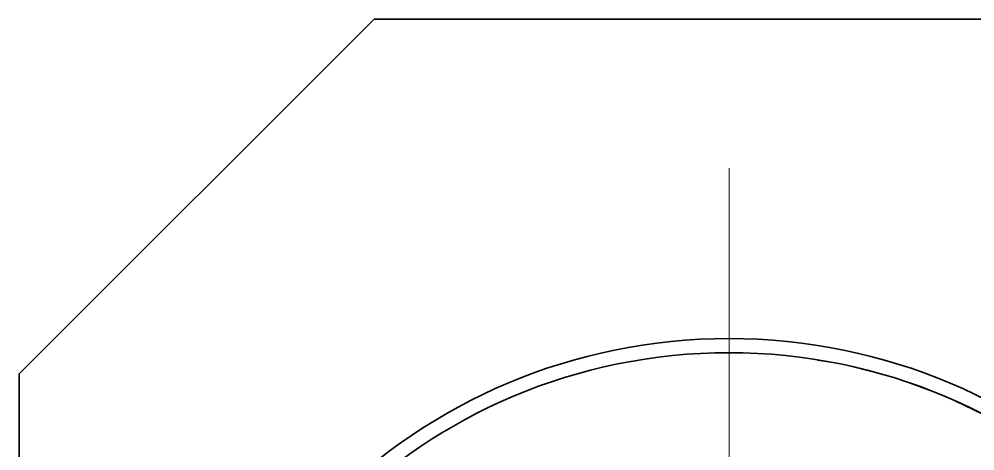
# Model space of a CAD drawing. Header units: millimetres. Extents: x -10155 to 20189, y -25550 to -22580.
# Drawn here: x -9009.75 to -8996.28, y -23833.09 to -23827 of the extents above; entities that cross this region are included whole.
import ezdxf

# ---------------------------------------------------------------- set-up
doc = ezdxf.new("R2010")
doc.units = ezdxf.units.MM
for name, pattern in [('CENTER-HOKUTO', [23, 20, -1, 1, -1]), ('DASHDOT', [18.5, 12, -3, 0.5, -3]), ('HIDDEN-HOKUTO', [3.8, 2.5, -1.3])]:
    doc.linetypes.add(name, pattern=pattern)
doc.layers.add('AM_7', color=2, linetype='CENTER-HOKUTO', lineweight=30)
doc.layers.add('AM_HID', color=1, linetype='HIDDEN-HOKUTO', lineweight=25)

msp = doc.modelspace()

# ---------------------------------------------------------------- linework, layer by layer
at = {"color": 7, "lineweight": 35, "ltscale": 0.176777}
msp.add_line((-9009.748, -23832.004), (-9004.748, -23827.004), dxfattribs=at)
at = {"color": 7, "lineweight": 35}
msp.add_line((-8968.748, -23827.004), (-9004.748, -23827.004), dxfattribs=at)
at = {"color": 7, "lineweight": 35, "ltscale": 0.375}
msp.add_line((-9009.748, -23847.004), (-9009.748, -23832.004), dxfattribs=at)
at = {"color": 7, "lineweight": 35}
for radius in [8, 7.8]:
    msp.add_circle((-8999.748, -23839.504), radius, dxfattribs=at)
at = {"layer": 'AM_7', "color": 2, "linetype": 'DASHDOT', "lineweight": 13}
msp.add_line((-8999.748, -23829.104), (-8999.748, -23849.904), dxfattribs=at)
at = {"layer": 'AM_HID', "color": 1, "lineweight": 13, "ltscale": 5}
msp.add_circle((-8999.748, -23839.504), 7.8, dxfattribs=at)

doc.saveas('drawing.dxf')
